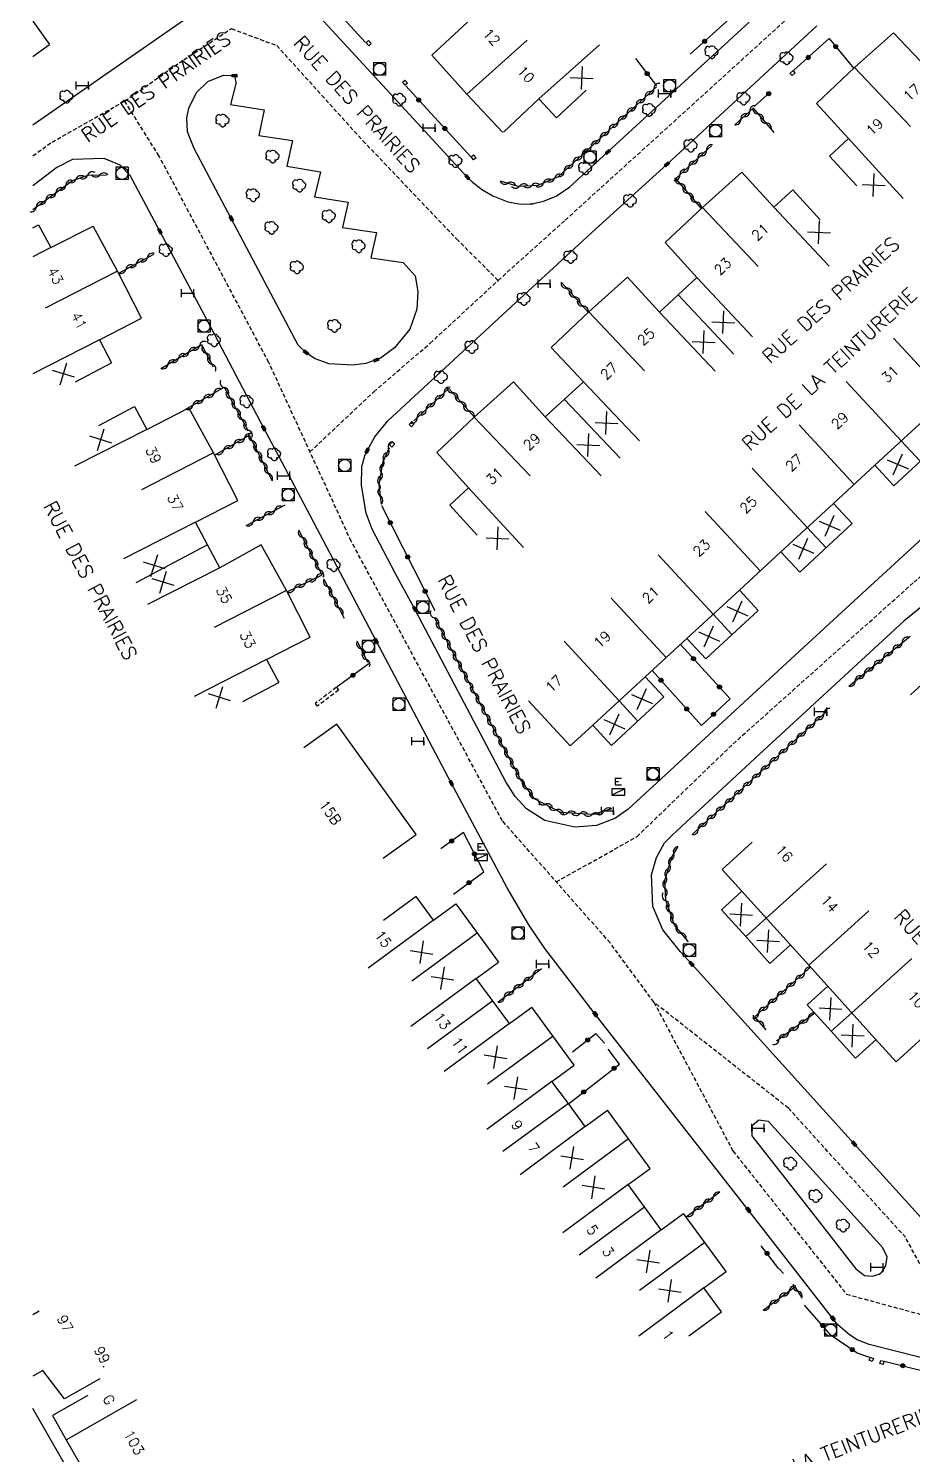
# Model space of a CAD drawing. Header units: millimetres. Extents: x 74999 to 76000, y 157000 to 158000.
# Drawn here: x 74999.5 to 75108.5, y 157569.7 to 157745.5 of the extents above; entities that cross this region are included whole.
import ezdxf
from ezdxf.enums import TextEntityAlignment as Align

# ---------------------------------------------------------------- set-up
doc = ezdxf.new("R2010")
doc.units = ezdxf.units.MM
doc.linetypes.add('DASHED', pattern=[0.75, 0.5, -0.25])
doc.layers.get('0').update_dxf_attribs({"linetype": 'CONTINUOUS'})
for name, color, linetype in [('w0001', 6, 'DASHED'), ('w0008', 7, 'CONTINUOUS'), ('W0100', 7, 'CONTINUOUS'), ('W0105', 7, 'CONTINUOUS'), ('W0112', 1, 'DASHED'), ('W0300', 7, 'CONTINUOUS'), ('W0310', 3, 'CONTINUOUS'), ('W0322', 7, 'CONTINUOUS'), ('w0400', 7, 'CONTINUOUS'), ('w0420', 7, 'CONTINUOUS'), ('W0430', 7, 'CONTINUOUS'), ('w0989', 7, 'CONTINUOUS'), ('W0991', 7, 'CONTINUOUS'), ('W1102', 7, 'CONTINUOUS'), ('W1474', 7, 'CONTINUOUS')]:
    doc.layers.add(name, color=color, linetype=linetype)
doc.styles.get("Standard").update_dxf_attribs({"font": 'romans.shx', "width": 0.85})

# ---------------------------------------------------------------- blocks, each defined once
blk = doc.blocks.new('t991o')
at = {"color": 0, "linetype": 'Continuous'}
for p, q in [((-1, 1), (1, -1)), ((-1, -1), (1, 1))]:
    blk.add_line(p, q, dxfattribs=at)
blk = doc.blocks.new('t322o')
at = {"color": 0, "linetype": 'Continuous'}
for radius in [0.25, 0.15]:
    blk.add_circle((0, 0), radius, dxfattribs=at)
blk = doc.blocks.new('T1474')
at = {"color": 0, "linetype": 'Continuous', "flags": 128}
for points in [[(-0.75, -0.5), (-0.75, 0.5)], [(-0.75, 0), (0.75, 0)], [(0.75, 0), (0.75, -0.5), (0.75, 0.5)]]:
    blk.add_lwpolyline(points, dxfattribs=at)
blk = doc.blocks.new('T300')
for p, q in [((-0.8, 0.51), (-0.86, 0.34)), ((-0.86, 0.34), (-0.86, 0.17)), ((-0.86, 0.17), (-0.74, 0.06)), ((-0.69, 0.63), (-0.8, 0.51)), ((-0.8, -0.06), (-0.74, 0.06)), ((-0.74, 0.06), (-0.69, 0.11)), ((-0.57, 0.69), (-0.69, 0.63)), ((-0.46, 0.69), (-0.57, 0.69)), ((-0.29, 0.63), (-0.46, 0.69)), ((-0.29, 0.63), (-0.17, 0.74)), ((-0.23, 0.57), (-0.29, 0.63)), ((-0.17, 0.74), (-0.06, 0.8)), ((-0.06, 0.8), (0.06, 0.8)), ((0.06, 0.8), (0.23, 0.74)), ((0.23, 0.74), (0.34, 0.63)), ((0.34, 0.63), (0.4, 0.51)), ((0.46, 0.46), (0.34, 0.46)), ((0.4, 0.51), (0.4, 0.46)), ((0.57, 0.4), (0.46, 0.46)), ((0.57, 0.4), (0.69, 0.29)), ((0.69, 0.29), (0.74, 0.17)), ((0.74, 0.06), (0.69, -0.17)), ((0.74, 0.17), (0.74, 0.06)), ((-0.8, -0.17), (-0.8, -0.06)), ((-0.8, -0.23), (-0.8, -0.17)), ((-0.74, -0.34), (-0.8, -0.23)), ((-0.69, -0.4), (-0.74, -0.34)), ((-0.51, -0.46), (-0.69, -0.4)), ((-0.4, -0.46), (-0.51, -0.46)), ((-0.4, -0.46), (-0.34, -0.46)), ((-0.34, -0.46), (-0.34, -0.4)), ((-0.34, -0.51), (-0.34, -0.46)), ((-0.29, -0.63), (-0.34, -0.51)), ((-0.17, -0.74), (-0.29, -0.63)), ((-0.06, -0.8), (-0.17, -0.74)), ((0.06, -0.8), (-0.06, -0.8)), ((0.17, -0.74), (0.06, -0.8)), ((0.23, -0.69), (0.17, -0.74)), ((0.29, -0.46), (0.23, -0.46)), ((0.29, -0.63), (0.23, -0.69)), ((0.46, -0.4), (0.29, -0.46)), ((0.34, -0.51), (0.29, -0.63)), ((0.34, -0.51), (0.34, -0.46)), ((0.57, -0.34), (0.46, -0.4)), ((0.63, -0.29), (0.57, -0.34)), ((0.69, -0.17), (0.63, -0.29))]:
    blk.add_line(p, q)
blk = doc.blocks.new('T420')
for p, q in [((0.75, 0.75), (-0.75, 0.75)), ((-0.75, 0.75), (-0.75, -0.75)), ((0.75, 0.75), (0.75, -0.75)), ((0.75, -0.75), (-0.75, -0.75))]:
    blk.add_line(p, q)
blk.add_ellipse((0, 0), major_axis=(-0.53, 0.53), ratio=1, start_param=3.926991, end_param=10.210176)
blk = doc.blocks.new('T430')
at = {"flags": 128}
for points in [[(-0.4, 2.1), (0.4, 2.1)], [(-0.4, 2.1), (-0.4, 1.3)], [(0.8, 0.8), (-0.8, 0.8)], [(-0.8, 0.8), (-0.8, 0)], [(0.8, 0.8), (-0.8, 0)], [(-0.8, 0), (0.8, 0)], [(-0.4, 1.7), (0, 1.7)], [(-0.4, 1.3), (0.4, 1.3)], [(0.8, 0), (0.8, 0.8)]]:
    blk.add_lwpolyline(points, dxfattribs=at)
blk = doc.blocks.new('T400')
for p, q in [((-0.15, 0.3), (0.15, 0.3)), ((-0.15, -0.25), (-0.15, 0.3)), ((-0.15, 0.15), (0.15, 0.15)), ((-0.15, 0), (0.15, 0)), ((0.15, 0.3), (0.15, -0.25)), ((-0.15, -0.15), (0.15, -0.15)), ((-0.15, -0.25), (-0.15, -0.3)), ((-0.15, -0.3), (0.15, -0.3)), ((0.15, -0.3), (0.15, -0.25))]:
    blk.add_line(p, q)
blk = doc.blocks.new('t310o')
at = {"color": 0, "linetype": 'Continuous'}
for centre, start, end in [((-0.5, 0.38), 216.8699, 323.1304), ((0.5, -0.37), 36.8699, 143.1303)]:
    blk.add_arc(centre, 0.625, start, end, dxfattribs=at)

msp = doc.modelspace()

# ---------------------------------------------------------------- linework, layer by layer
at = {"layer": 'w0001'}
for points in [[(75034.18, 157693.33), (75042.06, 157700.75), (75049, 157706.73), (75057.38, 157714.47), (75065.65, 157721.9), (75095.5, 157749), (75110.38, 157762.65), (75127.1, 157777.85), (75141.6, 157791.4), (75153.9, 157803.26), (75162.43, 157809.08), (75169.24, 157813.61), (75172.52, 157815.31), (75181.43, 157819.54)], [(75000, 157729.85), (75002.38, 157731.53), (75011.34, 157736.58), (75018.63, 157741.67), (75024.5, 157745.52), (75030.08, 157743.43), (75040.71, 157731.69), (75052.24, 157719.59), (75057.38, 157714.47)], [(75140.74, 157556.83), (75134.77, 157565.02), (75131.72, 157569.77), (75122.38, 157579.98), (75113.25, 157585.96), (75107.59, 157596.48), (75093.15, 157612.41), (75076.58, 157625.47), (75071.18, 157632.78), (75057.89, 157647.84), (75039.26, 157682.31), (75029.1, 157704.36), (75015.58, 157729.8), (75011.34, 157736.58)], [(75064.54, 157640.31), (75074.48, 157645.88), (75086.36, 157657.34), (75108.65, 157677.27), (75115.31, 157683.03), (75122.62, 157690.16), (75144.5, 157710.68), (75149.64, 157714.68), (75159.43, 157721.41)], [(75076.58, 157625.47), (75086.32, 157607.13), (75100.33, 157589.46), (75113.25, 157585.96)]]:
    msp.add_lwpolyline(points, dxfattribs=at)
at = {"layer": 'w0008'}
for p, q in [((75025.06, 157738.89), (75024.91, 157739.73)), ((75085.56, 157660.48), (75077.47, 157653.01)), ((75079.35, 157646.56), (75089.6, 157656.04)), ((75104.36, 157591.95), (75104.68, 157592.19))]:
    msp.add_line(p, q, dxfattribs=at)
for points in [[(75029.04, 157753.89), (75038.85, 157743.21), (75053.57, 157727.2), (75054.22, 157726.59), (75055.43, 157725.64), (75056.73, 157724.88), (75058.58, 157724.15), (75060.16, 157723.89), (75061.75, 157723.9), (75061.31, 157723.86), (75062.98, 157724.23), (75064.51, 157724.87), (75066.2, 157726.02), (75070.9, 157730.32), (75088.32, 157746.3)], [(75000, 157733.65), (75012.15, 157742.07), (75028.65, 157753.6)], [(75077.47, 157653.01), (75073.4, 157649.26), (75071.86, 157648.15), (75069.5, 157647.24), (75066.81, 157647.04), (75063.15, 157647.88), (75060.87, 157649.32), (75059.49, 157650.83), (75058.33, 157652.65), (75047.62, 157672.89), (75047.09, 157673.94), (75044.7, 157678.39), (75041.86, 157683.8), (75041.12, 157685.79), (75040.52, 157689.2), (75040.58, 157691.51), (75040.94, 157692.82), (75041.23, 157693.47), (75042.17, 157695.18), (75043.77, 157697.14), (75059.03, 157711.24), (75069.36, 157720.81), (75078.16, 157728.78), (75096.67, 157745.85)], [(75025.06, 157738.89), (75024.38, 157736.16), (75028.53, 157735.5), (75027.89, 157732.34), (75032.02, 157731.73), (75031.33, 157728.57), (75035.49, 157727.88), (75034.74, 157724.79), (75038.89, 157724.1), (75038.19, 157720.98), (75042.38, 157720.37), (75041.66, 157717.24), (75045.67, 157716.66), (75047.13, 157715.02), (75047.49, 157713.1), (75047.36, 157710.91), (75046.47, 157708.47), (75044.58, 157706.14), (75042.88, 157704.9), (75042.34, 157704.66), (75041.07, 157704.23), (75039.45, 157704.03), (75036.52, 157704.18), (75034.73, 157704.84), (75033.68, 157705.6), (75032.71, 157706.48), (75024.47, 157722.11), (75019.92, 157730.75), (75019.08, 157732.79), (75019.01, 157734.52), (75019.25, 157735.73), (75020.17, 157737.64), (75021.57, 157739), (75023.52, 157739.79), (75024.91, 157739.73)], [(75114.61, 157580.35), (75106.37, 157582.44), (75103.12, 157583.24), (75101.63, 157583.85), (75100.67, 157584.46), (75099.25, 157585.68), (75098.64, 157586.47), (75088.21, 157599.87), (75069.35, 157624.01), (75067.09, 157626.96), (75063.15, 157632.11), (75061.16, 157635.01), (75058.49, 157639.59), (75051.6, 157652.5), (75042.34, 157670.03), (75033.84, 157686.17), (75030.76, 157692.03), (75028.48, 157696.25), (75023.36, 157706.02), (75021.57, 157709.41), (75015.68, 157720.55), (75012.02, 157727.4), (75010.76, 157728.67), (75008.81, 157729.49), (75004.9, 157729.37), (75002.99, 157728.4), (75000.17, 157726.26), (75000, 157726.13)], [(75085.56, 157660.48), (75099.24, 157673.11), (75110.76, 157683.68)], [(75194.53, 157586.5), (75194.46, 157590.05), (75193.32, 157593.07), (75191.81, 157595.32), (75189.81, 157597.66), (75179.52, 157608.81), (75151.79, 157639.05), (75134.74, 157657.57), (75120.82, 157672.76), (75118.45, 157674.75), (75116.21, 157675.63), (75114.07, 157675.78), (75112.03, 157675.39), (75109.82, 157674.42), (75107.38, 157672.45), (75089.6, 157656.04)], [(75136.38, 157569.21), (75125.64, 157581), (75119.44, 157587.95), (75101.27, 157607.99), (75081.21, 157630.18), (75079.86, 157631.68), (75077.69, 157634.41), (75076.45, 157637.27), (75076.28, 157641.19), (75076.88, 157643.32), (75077.88, 157645.1), (75078.9, 157646.16), (75079.35, 157646.56)], [(75104.68, 157592.19), (75105.17, 157592.95), (75105.32, 157594.08), (75104.82, 157595.16), (75090.69, 157610.75), (75089.52, 157610.91), (75088.7, 157610.23), (75088.65, 157608.99), (75096.42, 157599.1), (75101.48, 157592.59), (75102.56, 157591.77), (75103.52, 157591.68), (75104.36, 157591.95)]]:
    msp.add_lwpolyline(points, dxfattribs=at)
at = {"layer": 'w0008', "flags": 128}
msp.add_lwpolyline([(75042.76, 157500), (75030.56, 157521.63), (75005.47, 157565.85), (75000, 157575.38)], dxfattribs=at)
at = {"layer": 'W0100'}
for p, q in [((75000, 157746.45), (75002.07, 157743.57)), ((75049.21, 157742.24), (75053.59, 157746.33)), ((75068.23, 157737.94), (75064.57, 157734.53)), ((75058.03, 157732.76), (75062.41, 157736.85)), ((75062.41, 157736.85), (75064.57, 157734.53)), ((75096.64, 157736.29), (75100.57, 157731.95)), ((75098.22, 157729.8), (75100.57, 157731.95)), ((75101.6, 157726.12), (75098.22, 157729.8)), ((75087.43, 157727.83), (75091.35, 157723.49)), ((75091.35, 157723.49), (75093.69, 157725.64)), ((75097.08, 157721.96), (75093.69, 157725.64)), ((75000, 157720.95), (75000.72, 157721.34)), ((75000.72, 157721.34), (75002.22, 157718.51)), ((75002.22, 157718.51), (75007.43, 157721.17)), ((75077.97, 157719.14), (75081.89, 157714.81)), ((75073.34, 157714.89), (75077.26, 157710.55)), ((75077.26, 157710.55), (75081.89, 157714.81)), ((75008.22, 157707.14), (75013.42, 157709.8)), ((75008.22, 157707.14), (75009.71, 157704.32)), ((75005.29, 157701.98), (75009.71, 157704.32)), ((75059.27, 157701.97), (75063.19, 157697.63)), ((75067.9, 157701.96), (75063.19, 157697.63)), ((75008.14, 157696.58), (75012.56, 157698.92)), ((75012.56, 157698.92), (75014.06, 157696.1)), ((75014.06, 157696.1), (75019.26, 157698.76)), ((75103.83, 157691.67), (75110.33, 157697.67)), ((75112.64, 157695.18), (75106.15, 157689.16)), ((75098.73, 157686.97), (75103.83, 157691.67)), ((75103.83, 157691.67), (75106.15, 157689.16)), ((75020.08, 157684.68), (75025.29, 157687.34)), ((75092.24, 157681), (75098.73, 157686.97)), ((75098.73, 157686.97), (75101.03, 157684.48)), ((75101.03, 157684.48), (75094.57, 157678.49)), ((75087.12, 157676.27), (75092.24, 157681)), ((75092.24, 157681), (75094.57, 157678.49)), ((75080.65, 157670.32), (75087.12, 157676.27)), ((75087.12, 157676.27), (75089.42, 157673.78)), ((75089.42, 157673.78), (75082.97, 157667.82)), ((75075.52, 157665.59), (75080.65, 157670.32)), ((75080.65, 157670.32), (75082.97, 157667.82)), ((75028.83, 157667.72), (75030.33, 157664.89)), ((75108.23, 157663.38), (75111.92, 157666.76)), ((75025.91, 157662.55), (75030.33, 157664.89)), ((75069.05, 157659.64), (75075.52, 157665.59)), ((75075.52, 157665.59), (75077.82, 157663.11)), ((75061.1, 157662.62), (75066.26, 157657.08)), ((75077.82, 157663.11), (75071.37, 157657.14)), ((75069.05, 157659.64), (75066.26, 157657.08)), ((75069.05, 157659.64), (75071.37, 157657.14)), ((75049.41, 157635.58), (75052.16, 157637.59)), ((75052.16, 157637.59), (75057.42, 157630.42)), ((75087.43, 157639.14), (75084.91, 157636.87)), ((75093.4, 157632.55), (75090.85, 157630.26)), ((75054.68, 157628.41), (75057.42, 157630.42)), ((75058.77, 157622.85), (75054.68, 157628.41)), ((75098.01, 157627.45), (75095.48, 157625.15)), ((75058.77, 157622.85), (75061.53, 157624.86)), ((75066.75, 157617.71), (75061.53, 157624.86)), ((75103.96, 157620.85), (75101.44, 157618.58)), ((75064.01, 157615.71), (75066.75, 157617.71)), ((75068.12, 157610.13), (75070.87, 157612.14)), ((75073.39, 157602.97), (75076.11, 157604.98)), ((75077.48, 157597.4), (75073.39, 157602.97)), ((75077.48, 157597.4), (75080.23, 157599.41)), ((75082.75, 157590.24), (75085.48, 157592.26))]:
    msp.add_line(p, q, dxfattribs=at)
for points in [[(75096.64, 157736.29), (75101.32, 157740.71), (75106.13, 157745.01), (75110.14, 157740.75), (75112.38, 157742.79), (75114.72, 157744.95)], [(75000, 157742.08), (75002.07, 157743.57)], [(75049.21, 157742.24), (75053.5, 157737.43), (75057.92, 157732.74)], [(75077.97, 157719.14), (75082.57, 157723.47), (75087.43, 157727.83)], [(75013.42, 157709.8), (75010.46, 157715.61), (75007.43, 157721.17)], [(75067.9, 157701.96), (75063.9, 157706.18), (75068.54, 157710.58), (75073.34, 157714.89)], [(75054.78, 157683.07), (75051.4, 157686.76), (75053.74, 157688.91), (75049.82, 157693.24), (75054.43, 157697.62), (75059.27, 157701.97)], [(75025.29, 157687.34), (75022.3, 157693.19), (75019.26, 157698.76)], [(75023.06, 157679.05), (75021.56, 157681.87), (75020.08, 157684.68)], [(75028.83, 157667.72), (75034.21, 157670.46), (75031.27, 157676.23), (75028.18, 157681.86), (75023.06, 157679.05)], [(75043.2, 157643.22), (75047.26, 157646.14), (75037.49, 157659.74), (75033.43, 157656.82)], [(75110.14, 157621.49), (75106.44, 157618.13), (75103.87, 157620.96), (75095.66, 157630.05), (75084.98, 157641.85), (75088.68, 157645.21)], [(75049.41, 157635.58), (75047.26, 157638.5), (75043.23, 157635.54)], [(75090.85, 157630.26), (75087.9, 157633.55), (75084.91, 157636.87)], [(75101.44, 157618.58), (75098.45, 157621.89), (75095.48, 157625.15)], [(75068.12, 157610.13), (75066.03, 157612.98), (75064.01, 157615.71)], [(75076.11, 157604.98), (75073.43, 157608.61), (75070.87, 157612.14)], [(75085.48, 157592.26), (75082.85, 157595.83), (75080.23, 157599.41)], [(75080.88, 157584.32), (75084.92, 157587.27), (75082.75, 157590.24)]]:
    msp.add_lwpolyline(points, dxfattribs=at)
at = {"layer": 'W0100', "flags": 128}
for points in [[(75000, 157586.97), (75000.81, 157587.43)], [(75008.26, 157579.01), (75003.91, 157576.55), (75001.26, 157580.06), (75000, 157579.35)], [(75006.81, 157576.97), (75002.45, 157574.52), (75004.14, 157571.5), (75008.8, 157563.34), (75014.55, 157553.28), (75020.47, 157542.95), (75023.18, 157538.15), (75024.68, 157535.52), (75026.19, 157532.9), (75028.94, 157528.05), (75031.65, 157523.25), (75034.37, 157518.49), (75036.77, 157514.26), (75039.1, 157510.17), (75040.59, 157510.99), (75041.52, 157509.38), (75043.8, 157510.65), (75045.3, 157508.06), (75049.64, 157510.54)]]:
    msp.add_lwpolyline(points, dxfattribs=at)
at = {"layer": 'W0105'}
msp.add_line((75092.01, 157592.59), (75092.54, 157592.03), dxfattribs=at)
at = {"layer": 'W0112'}
for p, q in [((75041.09, 157743.78), (75041.39, 157744.04)), ((75041.42, 157743.4), (75041.09, 157743.78)), ((75093.73, 157740.37), (75093.34, 157740.02)), ((75093.34, 157740.02), (75093.61, 157739.72)), ((75045.59, 157738.92), (75045.89, 157739.17)), ((75045.9, 157738.55), (75045.59, 157738.92)), ((75054.04, 157729.69), (75054.35, 157729.95)), ((75054.35, 157729.32), (75054.04, 157729.69)), ((75046.74, 157697.06), (75046.41, 157696.7)), ((75046.41, 157696.7), (75046.7, 157696.42)), ((75044.33, 157694.55), (75043.98, 157694.19)), ((75043.98, 157694.19), (75044.26, 157693.91)), ((75037.45, 157664.3), (75034.82, 157662.32)), ((75034.82, 157662.32), (75035.08, 157661.97)), ((75103.26, 157581.7), (75103.65, 157581.54)), ((75103.65, 157581.54), (75103.5, 157581.17)), ((75104.55, 157581.3), (75104.94, 157581.19)), ((75104.94, 157581.19), (75104.84, 157580.81))]:
    msp.add_line(p, q, dxfattribs=at)
for points in [[(75041.39, 157744.04), (75041.72, 157743.67), (75041.42, 157743.4)], [(75093.61, 157739.72), (75094, 157740.08), (75093.73, 157740.37)], [(75045.89, 157739.17), (75046.21, 157738.8), (75045.9, 157738.55)], [(75054.35, 157729.95), (75054.66, 157729.58), (75054.35, 157729.32)], [(75046.7, 157696.42), (75047.03, 157696.78), (75046.74, 157697.06)], [(75044.26, 157693.91), (75044.62, 157694.27), (75044.33, 157694.55)], [(75037.45, 157664.3), (75037.71, 157663.95), (75035.08, 157661.97)], [(75103.5, 157581.17), (75103.1, 157581.33), (75103.26, 157581.7)], [(75104.84, 157580.81), (75104.45, 157580.91), (75104.55, 157581.3)]]:
    msp.add_lwpolyline(points, dxfattribs=at)
at = {"layer": 'W0310'}
for p, q in [((75010.62, 157715.38), (75014.93, 157717.72)), ((75068.49, 157710.54), (75065.22, 157714.16)), ((75026.31, 157684.26), (75031.11, 157686.78)), ((75035.88, 157677.62), (75038.41, 157672.82)), ((75039.98, 157669.98), (75041.25, 157667.38)), ((75100.62, 157664.43), (75108.15, 157670.62)), ((75081.3, 157646.14), (75097.86, 157661.3)), ((75057.33, 157625.47), (75062.74, 157629.61)), ((75096.43, 157624.11), (75091.71, 157620.67)), ((75084.71, 157602.04), (75080.54, 157598.98))]:
    msp.add_line(p, q, dxfattribs=at)
for points in [[(75057.61, 157726.73), (75059.8, 157726.09), (75062.32, 157726.2), (75064.81, 157727.29), (75076.89, 157738.36)], [(75086.54, 157733.67), (75088.81, 157735.71), (75091.37, 157732.72)], [(75082.43, 157723.35), (75079.28, 157727.02), (75083.69, 157731.07)], [(75000, 157723.23), (75004.89, 157726.79), (75006.85, 157727.46), (75009.1, 157727.47)], [(75015.81, 157703.61), (75020.81, 157706.55), (75022.24, 157703.8)], [(75018.88, 157698.59), (75023.6, 157701.3), (75026.56, 157695.93)], [(75054.43, 157697.63), (75051.28, 157701.14), (75046.97, 157697.17)], [(75029.51, 157689.76), (75026.74, 157695.4), (75022.44, 157692.92)], [(75042.98, 157686.87), (75042.69, 157689.35), (75043.19, 157692.16), (75043.97, 157693.87)], [(75031.36, 157676.06), (75035.68, 157678.16), (75032.79, 157683.67)], [(75071.34, 157649.31), (75069.09, 157648.6), (75065.11, 157648.88), (75061.87, 157650.56), (75060.16, 157652.88), (75049.52, 157672.89)], [(75079.53, 157644.66), (75078.8, 157643.44), (75077.89, 157640.44), (75078.01, 157638.03), (75079.12, 157634.94), (75080.79, 157632.9)], [(75095.9, 157629.78), (75088.96, 157623.68), (75090.38, 157622.08)], [(75090.03, 157587.5), (75093.95, 157590.37), (75094.81, 157589.01)]]:
    msp.add_lwpolyline(points, dxfattribs=at)
at = {"layer": 'W0322'}
for p, q in [((75074.29, 157741.85), (75076.91, 157738.48)), ((75045.99, 157738.46), (75053.99, 157729.72)), ((75088.95, 157735.93), (75090.92, 157737.67)), ((75043, 157686.72), (75049.58, 157673.75)), ((75037.55, 157664.39), (75041.42, 157667.23)), ((75091.97, 157592.61), (75089.81, 157595.44))]:
    msp.add_line(p, q, dxfattribs=at)
for points in [[(75035.53, 157755.61), (75032.7, 157752.93), (75041.02, 157743.8)], [(75081.06, 157742.36), (75086.25, 157747.04), (75082.92, 157750.71)], [(75093.83, 157740.38), (75098.19, 157744.29), (75101.21, 157740.6)], [(75079.86, 157669.59), (75085.98, 157662.89), (75082.43, 157659.6), (75076.37, 157666.38)], [(75051.88, 157638.78), (75055.61, 157641.54), (75053.1, 157646.39), (75050.29, 157644.38)], [(75066.55, 157619.35), (75069.43, 157621.61), (75070.47, 157620.41)], [(75066.06, 157612.93), (75072.32, 157617.83), (75070.94, 157619.66)], [(75103.19, 157581.67), (75101.65, 157582.21), (75098.44, 157584.38), (75095.15, 157588.13)], [(75104.96, 157581.22), (75112.91, 157579.22), (75116.52, 157578.02), (75120.04, 157576.01), (75120.07, 157576.06), (75127.99, 157567.12), (75128.97, 157565.06), (75129.32, 157563.38), (75129.32, 157561.55), (75128.88, 157559.75), (75127.95, 157557.95), (75124.7, 157555.21), (75123.11, 157559.82)]]:
    msp.add_lwpolyline(points, dxfattribs=at)
at = {"layer": 'W1102'}
for p, q in [((75053.5, 157737.43), (75060.96, 157744.08)), ((75062.41, 157736.85), (75069.88, 157743.5)), ((75101.32, 157740.71), (75108.19, 157733.45)), ((75100.57, 157731.95), (75107.31, 157724.57)), ((75082.57, 157723.47), (75089.42, 157716.19)), ((75091.35, 157723.49), (75098.2, 157716.21)), ((75002.22, 157718.51), (75000, 157717.38)), ((75010.46, 157715.61), (75001.55, 157711.06)), ((75081.89, 157714.81), (75088.74, 157707.52)), ((75079.57, 157712.68), (75086.42, 157705.39)), ((75068.54, 157710.58), (75075.42, 157703.33)), ((75077.26, 157710.55), (75084.11, 157703.27)), ((75008.22, 157707.14), (75000, 157702.96)), ((75106.11, 157707.37), (75112.88, 157700.02)), ((75067.9, 157701.96), (75074.79, 157694.71)), ((75100.3, 157702.02), (75107.08, 157694.67)), ((75065.55, 157699.8), (75072.43, 157692.55)), ((75054.43, 157697.62), (75061.31, 157690.37)), ((75063.19, 157697.63), (75070.07, 157690.38)), ((75014.06, 157696.1), (75005.15, 157691.55)), ((75094.5, 157696.68), (75101.28, 157689.32)), ((75107.08, 157694.67), (75109.4, 157692.17)), ((75022.3, 157693.19), (75013.4, 157688.64)), ((75088.71, 157691.34), (75095.49, 157683.99)), ((75053.74, 157688.91), (75060.5, 157681.54)), ((75082.9, 157685.99), (75089.68, 157678.64)), ((75020.08, 157684.68), (75011.17, 157680.14)), ((75095.49, 157683.99), (75097.8, 157681.49)), ((75021.56, 157681.87), (75012.72, 157677.19)), ((75077.11, 157680.65), (75083.88, 157673.3)), ((75023.06, 157679.05), (75014.15, 157674.51)), ((75031.27, 157676.23), (75022.36, 157671.69)), ((75071.31, 157675.31), (75078.09, 157667.96)), ((75083.88, 157673.3), (75086.2, 157670.8)), ((75065.52, 157669.98), (75072.29, 157662.62)), ((75028.83, 157667.72), (75019.92, 157663.18)), ((75072.29, 157662.62), (75074.6, 157660.12)), ((75090.43, 157635.82), (75097.85, 157642.53)), ((75087.9, 157633.55), (75090.43, 157635.82)), ((75095.66, 157630.05), (75103.08, 157636.75)), ((75049.41, 157635.58), (75041.35, 157629.65)), ((75054.79, 157634), (75046.73, 157628.08)), ((75100.97, 157624.17), (75108.39, 157630.87)), ((75054.68, 157628.41), (75046.62, 157622.49)), ((75056.73, 157625.63), (75048.67, 157619.7)), ((75098.45, 157621.89), (75100.97, 157624.17)), ((75058.77, 157622.85), (75050.71, 157616.92)), ((75064.14, 157621.29), (75056.08, 157615.36)), ((75064.01, 157615.71), (75055.97, 157609.78)), ((75066.03, 157612.98), (75057.97, 157607.06)), ((75068.12, 157610.13), (75060.07, 157604.2)), ((75073.43, 157608.61), (75065.38, 157602.68)), ((75073.39, 157602.97), (75065.34, 157597.03)), ((75075.43, 157600.18), (75067.38, 157594.26)), ((75077.48, 157597.4), (75069.43, 157591.46)), ((75082.85, 157595.83), (75074.8, 157589.9)), ((75082.75, 157590.24), (75074.7, 157584.3))]:
    msp.add_line(p, q, dxfattribs=at)
at = {"layer": 'W1102', "flags": 128}
msp.add_lwpolyline([(75004.14, 157571.5), (75012.83, 157576.46)], dxfattribs=at)

# ---------------------------------------------------------------- block references
at = {"layer": 'W0300'}
for p in [(75083.73, 157742.61), (75092.95, 157741.86), (75004.19, 157737.12), (75045.22, 157736.74), (75076.02, 157735.49), (75087.65, 157736.9), (75023.43, 157734.18), (75081.14, 157731.08), (75029.59, 157729.74), (75052.14, 157729.18), (75068.16, 157728.28), (75027.18, 157724.98), (75032.9, 157726.16), (75073.67, 157724.3), (75036.53, 157722.38), (75029.46, 157720.95), (75016.43, 157718.2), (75040.21, 157718.69), (75032.59, 157716.08), (75066.33, 157717.36), (75060.56, 157712.18), (75037.21, 157708.85), (75022.38, 157707.09), (75054.14, 157706.25), (75050.34, 157702.54), (75026.4, 157699.54), (75029.79, 157693.02), (75037.12, 157679.34), (75093.43, 157605.55), (75096.55, 157601.56), (75099.92, 157597.92)]:
    msp.add_blockref('T300', p, dxfattribs=at)
at = {"layer": 'W0310'}
for p, rotation in [((75075.49, 157737.07), 42.49494247251516), ((75076.59, 157738.08), 42.49494247251516), ((75074.38, 157736.06), 42.49494247251516), ((75088.4, 157735.34), 41.97608707107019), ((75072.17, 157734.03), 42.49494247251516), ((75073.28, 157735.05), 42.49494247251516), ((75087.29, 157734.34), 41.97608707107019), ((75089.43, 157734.99), 310.5681305695752), ((75090.4, 157733.86), 310.5681305695752), ((75069.96, 157732.01), 42.49494247251516), ((75071.06, 157733.02), 42.49494247251516), ((75067.75, 157729.98), 42.49494247251516), ((75068.85, 157730.99), 42.49494247251516), ((75083.08, 157730.51), 42.5914285931799), ((75066.64, 157728.97), 42.49494247251516), ((75080.87, 157728.48), 42.5914285931799), ((75081.98, 157729.5), 42.5914285931799), ((75005.35, 157726.95), 19.00395770551047), ((75006.77, 157727.44), 19.00395770551047), ((75008.27, 157727.47), 0.177959003122923), ((75064.34, 157727.08), 23.57607560890282), ((75065.53, 157727.95), 42.49494247251516), ((75079.77, 157727.47), 42.5914285931799), ((75079.83, 157726.38), 130.6487257536896), ((75002.86, 157725.31), 36.07602079814706), ((75004.07, 157726.2), 36.07602079814706), ((75058.57, 157726.45), 343.8091324162115), ((75060.02, 157726.1), 2.429451033443412), ((75061.52, 157726.17), 2.429451033443412), ((75062.96, 157726.48), 23.57607560890282), ((75080.8, 157725.24), 130.6487257536896), ((75000.44, 157723.55), 36.07602079814706), ((75001.65, 157724.43), 36.07602079814706), ((75081.78, 157724.11), 130.6487257536896), ((75012.81, 157716.58), 28.46519605356272), ((75014.13, 157717.29), 28.46519605356272), ((75011.49, 157715.86), 28.46519605356272), ((75065.81, 157713.51), 132.1655569014962), ((75066.81, 157712.4), 132.1655569014962), ((75067.82, 157711.29), 132.1655569014962), ((75019.25, 157705.64), 30.50316502422887), ((75020.55, 157706.4), 30.50316502422887), ((75021.36, 157705.49), 297.6141589779403), ((75016.67, 157704.12), 30.50316502422887), ((75017.96, 157704.88), 30.50316502422887), ((75022.06, 157704.16), 297.6141589779403), ((75022.35, 157700.58), 29.8257606971103), ((75023.63, 157701.25), 298.8984957868808), ((75024.35, 157699.93), 298.8984957868808), ((75050.71, 157700.61), 222.6745082611108), ((75051.76, 157700.6), 131.9683329353247), ((75019.75, 157699.09), 29.8257606971103), ((75021.05, 157699.84), 29.8257606971103), ((75025.08, 157698.62), 298.8984957868808), ((75048.5, 157698.57), 222.6745082611108), ((75049.6, 157699.59), 222.6745082611108), ((75052.76, 157699.49), 131.9683329353247), ((75053.77, 157698.37), 131.9683329353247), ((75025.8, 157697.31), 298.8984957868808), ((75047.4, 157697.56), 222.6745082611108), ((75026.12, 157695.04), 209.9538981076998), ((75026.53, 157695.99), 298.8984957868808), ((75027.08, 157694.69), 116.124881130962), ((75023.52, 157693.55), 209.9538981076998), ((75024.82, 157694.3), 209.9538981076998), ((75027.74, 157693.35), 116.124881130962), ((75043.88, 157693.66), 65.326734107237), ((75028.4, 157692), 116.124881130962), ((75043.25, 157692.3), 65.326734107237), ((75029.07, 157690.65), 116.124881130962), ((75042.69, 157689.36), 80.00259182602122), ((75042.96, 157690.83), 80.00259182602122), ((75042.87, 157687.86), 96.6573401262983), ((75029.85, 157686.12), 27.68469080598389), ((75027.19, 157684.73), 27.68469080598389), ((75028.52, 157685.42), 27.68469080598389), ((75033.27, 157682.76), 117.6720407624889), ((75033.96, 157681.43), 117.6720407624889), ((75034.66, 157680.1), 117.6720407624889), ((75035.36, 157678.77), 117.6720407624889), ((75034.96, 157677.81), 25.94088190433925), ((75032.26, 157676.49), 25.94088190433925), ((75033.61, 157677.15), 25.94088190433925), ((75036.35, 157676.74), 297.7693017858832), ((75037.05, 157675.41), 297.7693017858832), ((75037.74, 157674.09), 297.7693017858832), ((75049.54, 157672.85), 118.0069314220142), ((75050.24, 157671.53), 118.0069314220142), ((75050.95, 157670.2), 118.0069314220142), ((75040.42, 157669.08), 296.1041184744211), ((75051.65, 157668.88), 118.0069314220142), ((75106.03, 157668.87), 39.40510061341401), ((75107.19, 157669.83), 39.40510061341401), ((75041.08, 157667.73), 296.1041184744211), ((75052.35, 157667.56), 118.0069314220142), ((75103.71, 157666.97), 39.40510061341401), ((75104.87, 157667.92), 39.40510061341401), ((75053.06, 157666.23), 118.0069314220142), ((75053.76, 157664.91), 118.0069314220142), ((75101.39, 157665.06), 39.40510061341401), ((75102.55, 157666.02), 39.40510061341401), ((75054.47, 157663.58), 118.0069314220142), ((75055.17, 157662.26), 118.0069314220142), ((75055.88, 157660.93), 118.0069314220142), ((75056.58, 157659.61), 118.0069314220142), ((75096.42, 157659.98), 42.47870030817204), ((75097.53, 157660.99), 42.47870030817204), ((75057.28, 157658.29), 118.0069314220142), ((75094.21, 157657.95), 42.47870030817204), ((75095.31, 157658.97), 42.47870030817204), ((75057.99, 157656.96), 118.0069314220142), ((75093.1, 157656.94), 42.47870030817204), ((75058.69, 157655.64), 118.0069314220142), ((75059.4, 157654.31), 118.0069314220142), ((75090.89, 157654.92), 42.47870030817204), ((75091.99, 157655.93), 42.47870030817204), ((75060.1, 157652.99), 118.0069314220142), ((75088.68, 157652.89), 42.47870030817204), ((75089.78, 157653.9), 42.47870030817204), ((75060.98, 157651.77), 126.4171247059794), ((75086.46, 157650.86), 42.47870030817204), ((75087.57, 157651.88), 42.47870030817204), ((75061.87, 157650.57), 126.4171247059794), ((75063.2, 157649.87), 152.5708091353518), ((75064.53, 157649.18), 152.5708091353518), ((75085.36, 157649.85), 42.47870030817204), ((75065.95, 157648.82), 175.9738055218309), ((75067.45, 157648.72), 175.9738055218309), ((75068.95, 157648.61), 175.9738055218309), ((75070.38, 157649.01), 197.3988130426628), ((75083.14, 157647.83), 42.47870030817204), ((75084.25, 157648.84), 42.47870030817204), ((75082.04, 157646.81), 42.47870030817204), ((75079.01, 157643.8), 238.9394224304047), ((75078.49, 157642.41), 253.269348288868), ((75078.05, 157640.97), 253.269348288868), ((75077.94, 157639.5), 272.7534181397808), ((75078.02, 157638), 289.8206258783528), ((75078.53, 157636.59), 289.8206258783528), ((75079.04, 157635.18), 289.8206258783528), ((75079.91, 157633.98), 309.2678374774648), ((75061.7, 157628.81), 37.35073883669912), ((75094.03, 157628.13), 221.3137033094726), ((75095.15, 157629.12), 221.3137033094726), ((75059.31, 157626.99), 37.35073883669912), ((75060.51, 157627.9), 37.35073883669912), ((75092.9, 157627.14), 221.3137033094726), ((75058.12, 157626.08), 37.35073883669912), ((75090.65, 157625.16), 221.3137033094726), ((75091.77, 157626.15), 221.3137033094726), ((75089.52, 157624.17), 221.3137033094726), ((75089.47, 157623.11), 311.680379073679), ((75095.62, 157623.52), 216.0439487892913), ((75093.2, 157621.75), 216.0439487892913), ((75094.41, 157622.64), 216.0439487892913), ((75091.99, 157620.87), 216.0439487892913), ((75082.69, 157600.56), 216.3200043998304), ((75083.9, 157601.45), 216.3200043998304), ((75081.48, 157599.67), 216.3200043998304), ((75093.26, 157589.86), 36.18333937125141), ((75094.29, 157589.83), 302.0808375437607), ((75090.84, 157588.09), 36.18333937125141), ((75092.05, 157588.98), 36.18333937125141)]:
    msp.add_blockref('t310o', p, dxfattribs=dict(at, rotation=rotation))
at = {"layer": 'W0322'}
for p, rotation in [((75082.83, 157743.95), 42.02860074166085), ((75098.99, 157743.31), 309.2647963312231), ((75095.6, 157741.96), 41.84629034121052), ((75075.75, 157739.97), 307.8231285116152), ((75090.73, 157737.5), 41.52087136799014), ((75047.59, 157736.71), 312.4888946503314), ((75050.8, 157733.2), 312.4888946503314), ((75044.07, 157684.6), 296.9193106070838), ((75046.23, 157680.37), 296.9193106070838), ((75048.38, 157676.13), 296.9193106070838), ((75081.46, 157667.83), 312.4003247358008), ((75039.47, 157665.79), 36.21770645103749), ((75077.45, 157665.17), 131.7833646692625), ((75084.66, 157664.33), 312.4003247358008), ((75080.62, 157661.63), 131.7833646692625), ((75083.92, 157660.98), 222.7877945609132), ((75051.65, 157645.35), 215.6072763622309), ((75054.46, 157643.75), 117.4099791033066), ((75053.79, 157640.2), 36.51157690715033), ((75068.42, 157620.82), 38.15557820927114), ((75071.67, 157617.32), 38.01798335810042), ((75067.93, 157614.4), 38.01798335810042), ((75090.53, 157594.49), 127.3003101440108), ((75097.37, 157585.6), 131.2486474407309), ((75101.03, 157582.63), 145.9741263615771), ((75107.26, 157580.64), 345.9128947793323)]:
    msp.add_blockref('t322o', p, dxfattribs=dict(at, rotation=rotation))
at = {"layer": 'w0400'}
for p, rotation in [((75024.91, 157739.73), 87.55185549407298), ((75070.9, 157730.32), 312.4607534965962), ((75078.16, 157728.78), 132.1372179251577), ((75053.57, 157727.2), 222.6012460867585), ((75024.47, 157722.11), 207.8127441985991), ((75015.68, 157720.55), 27.84138682773439), ((75033.68, 157705.6), 233.9170940847172), ((75042.34, 157704.66), 294.3512591079268), ((75028.48, 157696.25), 28.40227458776738), ((75041.23, 157693.47), 156.016678935963), ((75047.09, 157673.94), 206.9471120390948), ((75042.34, 157670.03), 27.86860068028614), ((75051.6, 157652.5), 28.07890595047882), ((75081.21, 157630.18), 222.0958493562848), ((75069.35, 157624.01), 38.00106489194401), ((75101.27, 157607.99), 222.2103172023185), ((75088.21, 157599.87), 37.87772148082326), ((75098.64, 157586.47), 37.61905342959363)]:
    msp.add_blockref('T400', p, dxfattribs=dict(at, rotation=rotation))
at = {"layer": 'w0420'}
for p in [(75042.75, 157740.53), (75078.49, 157738.46), (75084.18, 157732.91), (75068.69, 157729.67), (75011.01, 157727.67), (75021.12, 157708.83), (75038.46, 157691.65), (75031.49, 157688.04), (75048.08, 157674.15), (75041.38, 157669.32), (75045.13, 157662.19), (75076.46, 157653.6), (75076.47, 157653.62), (75059.83, 157633.98), (75080.94, 157631.87), (75098.35, 157585.02)]:
    msp.add_blockref('T420', p, dxfattribs=at)
at = {"layer": 'W0430'}
for p in [(75072.2, 157650.98), (75055.28, 157642.93)]:
    msp.add_blockref('T430', p, dxfattribs=at)
at = {"layer": 'W0991'}
for p, rotation in [((75067.67, 157739.44), 312.9369429115913), ((75103.67, 157726.25), 42.39673533742001), ((75096.93, 157720.41), 42.56631944611298), ((75085.15, 157709.32), 42.56631944611298), ((75082.72, 157706.89), 42.56631944611298), ((75003.79, 157702.95), 117.8978397212078), ((75070.73, 157696.88), 42.56631944611298), ((75008.39, 157694.83), 117.8978397212078), ((75068.5, 157694.18), 42.56631944611298), ((75106.65, 157691.8), 21.37175654296489), ((75098.25, 157684.23), 21.37175654296489), ((75057.3, 157682.68), 42.56631944611298), ((75095, 157681.39), 21.37175654296489), ((75014.99, 157679.32), 117.7862513315595), ((75016.09, 157677.25), 117.8978397212078), ((75086.88, 157673.68), 21.37175654296489), ((75083.36, 157670.57), 21.37175654296489), ((75023.01, 157663.06), 117.8978397212078), ((75075.1, 157662.86), 21.37175654296489), ((75071.71, 157659.75), 21.37175654296489), ((75087.34, 157636.25), 132.0603312445827), ((75090.66, 157633), 131.908263647739), ((75047.92, 157631.62), 306.2564482574654), ((75050.5, 157628.44), 306.2564482574654), ((75098.35, 157624.65), 132.2970203751907), ((75101.08, 157621.34), 132.0911293661599), ((75057.06, 157618.71), 126.1682354368709), ((75059.57, 157614.86), 126.1682354368709), ((75066.49, 157606.26), 126.0357297486134), ((75069.14, 157602.64), 126.3839335351764), ((75075.89, 157593.49), 126.2104486188659), ((75078.53, 157589.89), 126.4035701536082)]:
    msp.add_blockref('t991o', p, dxfattribs=dict(at, rotation=rotation))
at = {"layer": 'W1474'}
for p in [(75006.11, 157738.5), (75077.9, 157737.53), (75048.88, 157733.28), (75019.09, 157712.91), (75063.05, 157714.07), (75030.94, 157690.39), (75097.14, 157661.3), (75047.47, 157657.65), (75070.86, 157649.06), (75062.86, 157630.18), (75089.41, 157609.95), (75104.09, 157592.78)]:
    msp.add_blockref('T1474', p, dxfattribs=at)

# ---------------------------------------------------------------- texts
at = {"layer": 'w0989'}
for s, rotation, p in [('RUE DES PRAIRIES', 34.917, (75015.18, 157738.35)), ('RUE DES PRAIRIES', 312.1671, (75039.99, 157736.17)), ('RUE DES PRAIRIES', 42.2506, (75098.37, 157712.06)), ('RUE DE LA TEINTURERIE', 42.6934, (75098.19, 157703.54)), ('RUE DES PRAIRIES', 297.974, (75007.12, 157677.45)), ('RUE DES PRAIRIES', 297.8813, (75055.68, 157668.35)), ('RUE DE LA TEINTURERIE', 312.2104, (75116.16, 157626.07)), ('RUE DE LA TEINTURERIE', 21.1654, (75097.51, 157569.69))]:
    msp.add_text(s, height=1.75, rotation=rotation, dxfattribs=at).set_placement(p, align=Align.MIDDLE)
at = {"layer": 'W0991'}
for s, rotation, p in [('12', 311.7044, (75056.58, 157744.49)), ('10', 313.279, (75060.8, 157739.88)), ('17', 41.7595, (75108.39, 157737.64)), ('19', 43.3891, (75103.79, 157733.41)), ('21', 41.8872, (75089.68, 157720.44)), ('23', 43.2245, (75085.06, 157716.21)), ('43', 298.5671, (75002.79, 157715.05)), ('41', 297.0748, (75005.71, 157709.52)), ('25', 41.8905, (75075.61, 157707.53)), ('27', 43.5133, (75071.04, 157703.31)), ('31', 42.6554, (75105.69, 157702.91)), ('29', 42.6554, (75099.49, 157697.19)), ('39', 297.0515, (75014.89, 157692.94)), ('29', 41.9441, (75061.53, 157694.59)), ('27', 42.6554, (75093.86, 157692)), ('31', 43.5079, (75056.94, 157690.36)), ('37', 297.0515, (75017.56, 157687.08)), ('25', 42.6552, (75088.22, 157686.82)), ('23', 42.6555, (75082.45, 157681.49)), ('35', 298.7761, (75023.59, 157675.68)), ('21', 42.6559, (75076.18, 157675.72)), ('33', 297.0116, (75026.51, 157670.17)), ('19', 42.6563, (75070.2, 157670.21)), ('17', 42.6566, (75064.26, 157664.74)), ('15B', 305.6958, (75036.69, 157648.86)), ('16', 312.1267, (75092.65, 157643.81)), ('14', 312.1277, (75098.24, 157637.63)), ('15', 306.3422, (75043.21, 157633.26)), ('12', 312.1267, (75103.34, 157631.99)), ('10', 312.1262, (75108.93, 157625.81)), ('13', 305.7175, (75050.48, 157623.15)), ('11', 305.7178, (75052.66, 157620.12)), ('9', 305.7189, (75059.72, 157610.3)), ('7', 305.7187, (75061.75, 157607.48)), ('5', 305.7188, (75069.01, 157597.38)), ('3', 305.719, (75070.94, 157594.7)), ('97', 299.4786, (75004, 157585.84)), ('1', 306.2234, (75078.33, 157584.42)), ('99.', 299.4786, (75008.69, 157581.74)), ('G', 299.2808, (75009.4, 157576.45)), ('103', 299.2808, (75012.49, 157571.19))]:
    msp.add_text(s, height=1.25, rotation=rotation, dxfattribs=at).set_placement(p, align=Align.MIDDLE)

doc.saveas('drawing.dxf')
